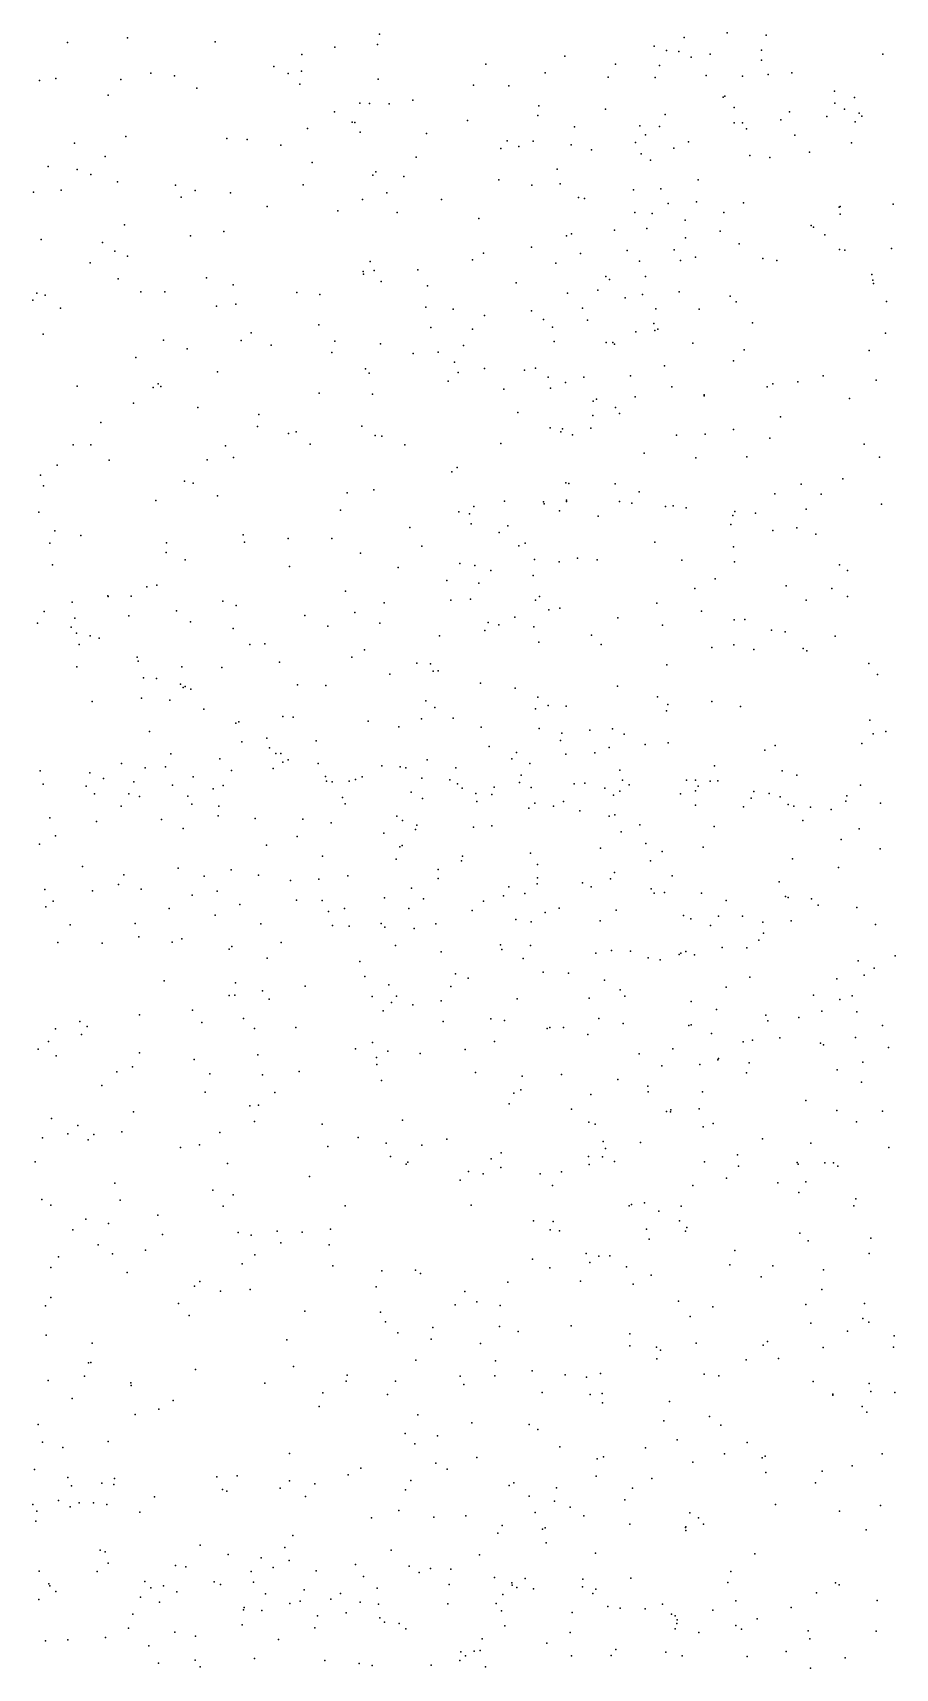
# Model space of a CAD drawing. Header units: metres. Extents: x -25 to 25, y -27.7 to 27.8.
# Drawn here: x -0.5 to 0.207, y -1.329 to 0.011 of the extents above; entities that cross this region are included whole.
import ezdxf

# ---------------------------------------------------------------- set-up
doc = ezdxf.new("R2010")
doc.units = ezdxf.units.M

msp = doc.modelspace()

# ---------------------------------------------------------------- linework, layer by layer
for p in [(-0.4712, 0.0032, -23.6541), (-0.422, 0.0071, -23.375), (-0.3502, 0.0038, 27.7336), (-0.2172, 0.0017, -9.3139), (-0.2156, 0.01, 21.3424), (0.0093, 0.0004, 12.5553), (0.0339, 0.0073, -9.3787), (0.0692, 0.0113, 12.4102), (0.1012, 0.0092, 11.9688), (-0.2794, -0.0065, -27.8624), (-0.2523, -0.0005, 9.01), (-0.0637, -0.0078, 0.3766), (0.0194, -0.0032, 24.0512), (0.0296, -0.0042, 27.2833), (0.0397, -0.0088, 1.391), (0.0553, -0.0063, 19.6921), (0.0975, -0.0031, 22.5396), (0.0975, -0.0112, 12.0723), (0.1969, -0.0062, -10.015), (-0.4809, -0.0263, 23.4632), (-0.4029, -0.0218, -7.0339), (-0.3836, -0.0241, -12.1453), (-0.3022, -0.0164, 9.7425), (-0.2906, -0.0222, 23.644), (-0.2795, -0.0202, 27.6404), (-0.2166, -0.0268, -12.1429), (-0.1284, -0.0144, 2.2527), (-0.0799, -0.0216, 23.9058), (-0.0282, -0.0251, -12.2151), (-0.0223, -0.0145, -10.026), (0.0102, -0.0255, -12.3258), (0.0138, -0.0155, -28.0641), (0.052, -0.0237, -10.0266), (0.0817, -0.0244, 27.2157), (0.1029, -0.0229, 11.669), (0.1221, -0.0215, -7.103), (-0.4943, -0.0279, -12.1526), (-0.438, -0.0398, -9.3011), (-0.4277, -0.0271, 27.7923), (-0.3652, -0.0341, -9.3088), (-0.2809, -0.0308, -7.037), (-0.1387, -0.0316, 8.8381), (-0.1096, -0.0322, 27.4204), (0.1571, -0.0367, 24.4127), (-0.2526, -0.0535, -25.3685), (-0.2318, -0.0463, 12.8415), (-0.2237, -0.0468, -24.1178), (-0.2077, -0.0469, 23.7468), (-0.1884, -0.0439, 9.7922), (-0.085, -0.0486, -15.3781), (-0.0304, -0.0514, -7.0589), (0.066, -0.0415, 20.5841), (0.0674, -0.0408, -12.6656), (0.075, -0.0501, -25.4343), (0.1202, -0.0535, 9.8923), (0.1574, -0.0465, 11.4582), (0.1655, -0.0514, -24.678), (0.1735, -0.0417, -12.9487), (-0.2379, -0.062, 21.6457), (-0.2359, -0.0622, -9.9911), (-0.1435, -0.0607, -12.1566), (-0.086, -0.0564, 19.6426), (-0.0558, -0.0659, 0.0371), (-0.0022, -0.065, 0.951), (0.0138, -0.0655, -9.3796), (0.0183, -0.0557, 27.1481), (0.075, -0.0626, 12.1965), (0.0817, -0.0624, -12.7618), (0.1131, -0.0601, -10.0057), (0.151, -0.0573, 27.1223), (0.1741, -0.0618, -21.3914), (0.1774, -0.0547, 22.7401), (0.1797, -0.0571, 24.493), (-0.4655, -0.0792, -7.001), (-0.4236, -0.0738, -9.9734), (-0.3408, -0.0753, 12.912), (-0.324, -0.0761, -12.1353), (-0.2747, -0.0673, 2.3556), (-0.2315, -0.0701, -22.9832), (-0.177, -0.0712, 21.9645), (-0.111, -0.0774, -7.0367), (-0.0898, -0.0775, -21.3429), (-0.006, -0.0787, 12.4807), (0.0023, -0.0725, 9.8536), (0.0375, -0.0782, -12.5755), (0.0851, -0.0674, -9.3886), (0.1246, -0.0727, -12.8994), (0.1712, -0.079, -7.0973), (-0.4405, -0.09, 19.4906), (-0.2965, -0.0809, 19.5623), (-0.1855, -0.0906, -7.0197), (-0.1162, -0.0836, 21.078), (-0.1015, -0.082, 27.2541), (-0.0586, -0.0805, -9.9836), (-0.0418, -0.0846, 0.67), (-0.0011, -0.0879, -12.3663), (0.0064, -0.0931, -0.2339), (0.0256, -0.0834, 27.0635), (0.0879, -0.0892, 24.2262), (0.1042, -0.091, 11.5586), (0.1366, -0.0867, 27.0376), (-0.487, -0.0983, -23.039), (-0.4633, -0.1008, 23.5073), (-0.4522, -0.1048, 9.5773), (-0.2709, -0.0951, 27.5508), (-0.2212, -0.1055, -12.1321), (-0.2187, -0.1028, 27.4401), (-0.1956, -0.1066, -9.3212), (-0.07, -0.1004, 23.9497), (-0.4992, -0.1194, 27.9095), (-0.4765, -0.1177, -12.1436), (-0.4304, -0.1108, 27.7557), (-0.3828, -0.1137, -9.2966), (-0.3666, -0.1179, -21.2604), (-0.3376, -0.1199, 27.6123), (-0.2782, -0.1133, 23.6919), (-0.2095, -0.1198, 21.8207), (-0.1179, -0.1092, 12.6621), (-0.0907, -0.1135, 27.0909), (-0.0675, -0.1124, -12.2136), (-0.0076, -0.1175, 26.9902), (0.0149, -0.1165, -12.5144), (0.0455, -0.1091, -7.0565), (-0.3781, -0.1235, -9.9333), (-0.3076, -0.1312, -25.176), (-0.2295, -0.1254, -9.9389), (-0.1648, -0.1253, 27.1964), (-0.0525, -0.1238, -7.0237), (-0.0477, -0.1246, 22.3187), (0.0208, -0.1286, -12.6375), (0.0442, -0.1273, -9.9663), (0.0826, -0.128, 26.9023), (0.161, -0.1316, 9.8846), (0.1619, -0.1311, 11.4822), (0.2053, -0.1293, -13.091), (-0.4247, -0.1462, -15.0354), (-0.2499, -0.1345, 12.7906), (-0.2011, -0.1361, 27.2757), (-0.1342, -0.1409, 23.8716), (-0.0065, -0.1359, -12.4221), (0.0079, -0.1369, 24.0799), (0.0348, -0.1424, 12.1637), (0.0664, -0.1359, 1.1823), (0.138, -0.1466, 1.4612), (0.1618, -0.1373, -0.453), (-0.493, -0.1582, 2.5909), (-0.4425, -0.1606, 12.9622), (-0.3706, -0.1552, -6.971), (-0.3432, -0.1516, 9.651), (-0.0625, -0.1552, 12.5026), (-0.0584, -0.1535, -9.9415), (-0.0232, -0.1506, 12.4083), (0.0035, -0.149, 12.3117), (0.0351, -0.1567, 11.7927), (0.0634, -0.1513, 8.5681), (0.1399, -0.1481, -25.2286), (0.1494, -0.1543, -9.4007), (-0.4326, -0.1676, 14.8149), (-0.4221, -0.1717, 9.0194), (-0.1304, -0.1693, -12.188), (-0.091, -0.1643, 9.7864), (-0.051, -0.1696, -9.3687), (-0.0126, -0.167, 26.8518), (0.0258, -0.1665, 12.078), (0.0433, -0.1727, -12.8028), (0.0792, -0.1617, 11.642), (0.0984, -0.1736, 24.2961), (0.1612, -0.1664, -28.1476), (0.1656, -0.1669, 24.4892), (0.204, -0.1656, -24.9878), (-0.4526, -0.1772, -6.9547), (-0.2289, -0.1842, 23.7736), (-0.2288, -0.1866, 2.26), (-0.2234, -0.1761, -9.3079), (-0.2199, -0.1836, -12.1354), (-0.1841, -0.1831, 9.7374), (-0.1395, -0.1749, -9.3373), (-0.0711, -0.1774, 0.1959), (-0.0026, -0.176, -12.5478), (0.031, -0.1752, 24.1585), (0.1099, -0.1754, 11.5491), (0.1879, -0.1867, 14.8678), (-0.4298, -0.1903, -9.8574), (-0.4111, -0.201, 27.6966), (-0.3575, -0.1896, 27.5696), (-0.3355, -0.1953, 8.8582), (-0.2142, -0.1924, 12.6995), (-0.1763, -0.1962, 14.8479), (-0.1036, -0.1936, 19.5165), (-0.0368, -0.1996, -12.3315), (-0.0301, -0.1883, 20.8032), (-0.0271, -0.191, 2.1244), (0.0024, -0.1883, -9.9338), (0.1885, -0.1913, 26.6605), (0.1891, -0.1941, 8.3634), (-0.4998, -0.2078, 19.3566), (-0.4964, -0.2022, 27.8888), (-0.4895, -0.2036, 23.5297), (-0.477, -0.2143, -9.2683), (-0.3914, -0.2011, 12.9054), (-0.3492, -0.2128, -24.5536), (-0.3333, -0.2111, -9.8453), (-0.2835, -0.2015, -6.9618), (-0.2646, -0.2032, 27.3076), (-0.1777, -0.2136, 21.477), (-0.0617, -0.202, -12.2413), (-0.0143, -0.206, -12.4828), (-0.0001, -0.2033, -12.6308), (0.0298, -0.2011, 22.5586), (0.0717, -0.2045, -12.9063), (0.0767, -0.2092, -15.6261), (0.1999, -0.209, -9.3963), (-0.1552, -0.2153, -9.8793), (-0.1295, -0.2204, 12.5529), (-0.0911, -0.2165, 8.6458), (-0.0812, -0.2236, 12.4543), (-0.0494, -0.2145, 12.3566), (-0.0452, -0.2242, -9.8958), (0.0091, -0.227, -12.7135), (0.0109, -0.215, 9.8194), (0.0462, -0.2153, 20.6378), (0.0899, -0.2263, 24.3653), (-0.4912, -0.2357, -6.9199), (-0.3925, -0.2407, -9.8053), (-0.3291, -0.2409, -22.6664), (-0.3207, -0.2345, -12.1277), (-0.2654, -0.2279, 19.425), (-0.1735, -0.2302, -24.7776), (-0.1393, -0.2317, 21.9373), (-0.0738, -0.2299, 24.0065), (-0.0055, -0.2337, 11.7873), (0.0101, -0.2326, -7.0004), (0.0123, -0.2315, -9.3726), (0.1989, -0.2348, 9.8846), (-0.3732, -0.2478, 23.6505), (-0.3043, -0.2448, 27.4084), (-0.2546, -0.2508, 27.2343), (-0.2522, -0.2414, -9.274), (-0.2147, -0.2435, 27.0974), (-0.1881, -0.2515, 12.6103), (-0.1676, -0.2505, -12.166), (-0.1467, -0.2449, 26.9786), (-0.0726, -0.2417, 22.1773), (-0.0299, -0.2424, -12.4162), (-0.0244, -0.2424, 12.1237), (-0.023, -0.2438, 24.1085), (0.0412, -0.243, -9.9118), (0.0831, -0.2486, -7.0182), (0.1857, -0.249, 24.5875), (-0.4153, -0.2548, 9.5562), (-0.3485, -0.2665, 12.8188), (-0.2272, -0.2642, -9.8073), (-0.2241, -0.2676, 23.8207), (-0.1541, -0.2585, -6.9609), (-0.1513, -0.2671, -9.3155), (-0.1297, -0.2639, 9.7376), (-0.0968, -0.2651, -9.8507), (-0.0879, -0.2634, 21.135), (0.0179, -0.2617, 11.693), (0.0743, -0.2574, 11.5716), (-0.4634, -0.2783, -9.756), (-0.4011, -0.2795, 27.613), (-0.397, -0.2764, -6.9199), (-0.3949, -0.2786, -9.2434), (-0.1593, -0.2742, 23.9241), (-0.1137, -0.2807, 21.2894), (-0.0774, -0.2709, -12.2776), (-0.0754, -0.28, 0.3615), (-0.0633, -0.2752, 26.8779), (-0.0483, -0.2708, 0.6437), (-0.0099, -0.2697, 26.8132), (0.0238, -0.2789, -12.8192), (0.102, -0.2789, -21.5743), (0.1066, -0.2764, -9.9094), (0.1272, -0.2747, 22.7506), (0.1479, -0.2697, 20.4975), (0.1914, -0.2734, -7.0452), (-0.4171, -0.2921, 2.3504), (-0.2652, -0.2839, 9.6652), (-0.2214, -0.2848, -12.1345), (-0.0406, -0.2905, -0.0115), (-0.0379, -0.2888, 11.985), (-0.0061, -0.2869, 24.2028), (0.0503, -0.2854, -12.9009), (0.0503, -0.2862, -0.2458), (0.1696, -0.2885, -9.3849), (-0.444, -0.3081, -12.1427), (-0.3644, -0.2957, 8.7167), (-0.3146, -0.3016, 23.7388), (-0.1024, -0.2999, 12.3902), (-0.0408, -0.3022, 11.8632), (-0.0222, -0.2958, -12.5747), (-0.0191, -0.3007, 8.4876), (0.1129, -0.3034, 26.6851), (-0.3156, -0.3114, -9.7392), (-0.2903, -0.317, 27.2819), (-0.2838, -0.3157, 12.6831), (-0.2301, -0.311, -15.3283), (-0.2193, -0.3188, -9.7528), (-0.2137, -0.3192, -6.929), (-0.0758, -0.3125, 12.2463), (-0.0671, -0.3158, 19.3572), (-0.0656, -0.3133, -9.3419), (-0.0576, -0.3181, 12.0721), (-0.0424, -0.3126, 14.9178), (0.0276, -0.3183, 9.8002), (0.0513, -0.3176, 24.4032), (0.0743, -0.3137, -9.3687), (0.1042, -0.3208, 19.353), (-0.4666, -0.3264, -22.3728), (-0.4521, -0.3263, -9.7027), (-0.3418, -0.3271, 12.7603), (-0.2724, -0.3259, -9.2434), (-0.195, -0.3264, 12.5272), (-0.1163, -0.3253, -6.944), (0.0012, -0.3332, -9.822), (0.1815, -0.3259, 26.5706), (-0.4798, -0.343, 23.6081), (-0.4371, -0.339, 27.7097), (-0.3568, -0.3385, -9.2273), (-0.3354, -0.3367, 27.4078), (-0.1519, -0.3449, 26.9667), (0.0435, -0.3369, 0.913), (0.0853, -0.3361, -9.8644), (0.194, -0.3364, -9.8944), (-0.4933, -0.3513, 27.8274), (-0.491, -0.3599, -6.8523), (-0.3754, -0.3561, 23.7004), (-0.3684, -0.3577, -12.1353), (-0.1563, -0.3485, -9.2852), (-0.0629, -0.3574, 11.9253), (-0.0605, -0.358, 11.7747), (-0.0226, -0.3583, -12.6788), (0.1298, -0.3586, 1.8981), (0.1641, -0.3543, -13.1063), (-0.3988, -0.3719, 12.8113), (-0.3485, -0.3681, -9.6752), (-0.2422, -0.3658, 27.1136), (-0.2204, -0.3633, 2.0692), (-0.1131, -0.3724, 24.0719), (-0.0812, -0.3731, 12.0062), (-0.0808, -0.3748, -12.4104), (-0.0625, -0.3716, 1.9679), (-0.0625, -0.3728, 0.1176), (-0.0189, -0.3729, -9.3466), (-0.009, -0.3741, 0.7671), (-0.0029, -0.3649, -12.7742), (0.1084, -0.3664, -13.0251), (0.1462, -0.3667, 11.5312), (0.1957, -0.3749, 24.69), (-0.4947, -0.3816, -9.6468), (-0.2475, -0.3798, 23.8603), (-0.1507, -0.3812, 9.7098), (-0.1418, -0.3828, -22.417), (-0.1383, -0.3769, 12.3383), (-0.0681, -0.3804, -6.9291), (-0.0366, -0.3848, 9.762), (0.0187, -0.377, 8.3421), (0.025, -0.3763, -12.8898), (0.0356, -0.378, 20.726), (0.0739, -0.3843, 26.6782), (0.0756, -0.381, 24.5243), (0.0924, -0.3823, -9.3604), (0.134, -0.3791, -0.3579), (-0.4816, -0.3969, -9.2056), (-0.4603, -0.4005, 9.4974), (-0.3273, -0.4, -6.8686), (-0.1909, -0.3942, 23.9729), (-0.1404, -0.391, -21.6142), (-0.1175, -0.3981, -9.7182), (-0.1105, -0.3926, -12.2945), (0.0723, -0.3917, 19.1625), (0.1066, -0.3964, 8.1222), (0.1262, -0.3944, 24.6065), (0.142, -0.3995, -6.98), (-0.4857, -0.4069, -6.7674), (-0.3904, -0.4145, 19.1094), (-0.3902, -0.4067, -15.1663), (-0.3263, -0.406, 27.3588), (-0.2905, -0.403, 12.6331), (-0.2548, -0.403, -9.6647), (-0.2311, -0.4151, -6.8759), (-0.1809, -0.4094, -9.6861), (-0.1014, -0.409, -9.2974), (-0.0964, -0.4068, 24.1629), (0.01, -0.406, 22.5327), (0.0744, -0.41, -6.9523), (-0.4835, -0.4246, 12.8803), (-0.3748, -0.4205, -9.2063), (-0.2894, -0.4259, 14.9403), (-0.2003, -0.4269, 27.0522), (-0.1498, -0.4237, -12.213), (-0.1374, -0.4253, -27.9957), (-0.0886, -0.4202, 21.7573), (-0.0683, -0.4222, 21.1319), (-0.0533, -0.4192, -12.5444), (-0.0372, -0.4205, -9.7343), (0.032, -0.4209, -9.7691), (0.0753, -0.4223, -28.0974), (0.1614, -0.4247, -9.8308), (-0.3981, -0.4413, 2.0238), (-0.1606, -0.4375, -9.2587), (-0.1342, -0.4397, 6.8747), (-0.1244, -0.4292, 26.9577), (-0.0898, -0.4334, 11.8063), (0.0593, -0.436, -12.9445), (0.1177, -0.4419, 7.6904), (0.1679, -0.4292, 9.8567), (-0.4676, -0.4552, -6.6891), (-0.4383, -0.4501, 27.6994), (-0.438, -0.4507, -9.594), (-0.4192, -0.4502, -22.1318), (-0.4062, -0.4428, 27.5988), (-0.3441, -0.4545, 23.8157), (-0.2436, -0.4463, -9.215), (-0.1572, -0.4537, -6.8571), (-0.1412, -0.4527, 12.1354), (-0.0879, -0.4536, -6.8773), (-0.0846, -0.4507, 24.2751), (0.0428, -0.444, 19.0205), (0.1339, -0.4536, 22.7639), (0.1551, -0.4441, 26.591), (0.1678, -0.4506, -9.3583), (-0.4903, -0.463, -6.3195), (-0.4652, -0.4684, -6.2072), (-0.4211, -0.4665, 23.7504), (-0.3821, -0.4624, 12.7246), (-0.3332, -0.4579, 27.4413), (-0.2768, -0.4662, 1.9041), (-0.2358, -0.4636, 27.1779), (-0.2119, -0.4559, -12.1543), (-0.1047, -0.4676, -12.3535), (-0.0768, -0.4615, 0.4852), (-0.0678, -0.4601, 9.7413), (-0.0203, -0.468, 22.3563), (0.0117, -0.4562, 24.5116), (0.0482, -0.4625, -6.9117), (-0.4958, -0.4725, -5.9028), (-0.4684, -0.4758, -6.6104), (-0.4638, -0.4807, -12.1534), (-0.3704, -0.4714, -12.1394), (-0.3356, -0.4768, -9.5885), (-0.258, -0.475, 12.4553), (-0.2154, -0.4725, 8.4519), (-0.1293, -0.4784, -12.2576), (-0.1266, -0.4719, -9.6656), (-0.1179, -0.4739, 18.9868), (-0.0893, -0.4754, -12.4218), (-0.0419, -0.4824, -12.6154), (0.0162, -0.474, 1.8253), (0.0749, -0.4698, 7.0625), (0.0836, -0.4695, 26.7079), (0.1057, -0.4781, 7.9075), (0.1168, -0.4796, 24.6763), (-0.4616, -0.49, -6.4412), (-0.4527, -0.4827, -17.3694), (-0.4453, -0.4848, -6.018), (-0.322, -0.4899, 9.6013), (-0.3097, -0.4893, 23.9219), (-0.2278, -0.4944, 12.3296), (-0.1665, -0.4828, 24.1623), (-0.0852, -0.4881, 6.7139), (-0.0339, -0.4899, 26.874), (0.0568, -0.4923, 11.5835), (0.0748, -0.4903, 9.8138), (0.0911, -0.4941, -12.9951), (0.1315, -0.4933, -9.7663), (0.1345, -0.495, -6.9206), (0.1576, -0.4832, 18.4354), (-0.4637, -0.5081, 12.8183), (-0.4141, -0.5004, -6.2518), (-0.4134, -0.5035, -6.0898), (-0.3775, -0.5081, -6.6308), (-0.3447, -0.5087, 12.6404), (-0.2976, -0.5045, 12.5235), (-0.2383, -0.5002, 24.051), (-0.1851, -0.5053, 12.1937), (-0.1738, -0.5057, 9.6868), (0.0199, -0.5066, -12.8841), (0.1854, -0.5054, 1.1869), (-0.4089, -0.5173, 27.6434), (-0.3985, -0.5179, -6.3865), (-0.3787, -0.5223, -6.4902), (-0.2073, -0.5141, -6.737), (-0.1718, -0.5117, 27.0925), (-0.1677, -0.5116, 12.0786), (-0.1328, -0.5216, 11.8429), (0.1925, -0.5145, 9.8659), (-0.4106, -0.5339, -5.8703), (-0.3874, -0.5356, -5.9502), (-0.3766, -0.5251, -6.1914), (-0.375, -0.5243, 18.9322), (-0.3703, -0.5265, 23.876), (-0.2827, -0.523, -9.5593), (-0.2595, -0.5236, 27.3218), (-0.1046, -0.5256, 18.7965), (-0.0859, -0.5332, -6.7591), (-0.0205, -0.5242, -9.6727), (0.0122, -0.5328, -9.3131), (-0.4512, -0.5366, 14.9927), (-0.3595, -0.543, -6.0267), (-0.2948, -0.5489, -6.5667), (-0.2865, -0.5494, -9.1869), (-0.1777, -0.5361, 24.2448), (-0.1704, -0.5416, -9.5819), (-0.0879, -0.5425, -12.458), (-0.0773, -0.5399, -9.6243), (-0.0628, -0.5405, -9.2847), (0.0194, -0.5444, 0.9207), (0.0205, -0.5392, -0.225), (0.0567, -0.5367, -6.859), (0.0801, -0.5407, -9.7103), (-0.4041, -0.5613, -12.149), (-0.3333, -0.5545, -6.1421), (-0.3308, -0.5532, -6.2875), (-0.2249, -0.5528, -6.6663), (-0.1998, -0.5575, -12.1742), (-0.1812, -0.5508, 12.0012), (-0.1552, -0.5504, 15.0595), (-0.1324, -0.5576, 24.3824), (-0.0847, -0.5587, 8.2658), (-0.0661, -0.5626, 21.2203), (-0.0432, -0.5602, -0.0586), (-0.0248, -0.5591, -21.7189), (0.1861, -0.5519, -9.7408), (0.1992, -0.5612, -13.1485), (-0.3285, -0.5696, -9.5164), (-0.3079, -0.5667, -6.3961), (-0.3058, -0.5747, 5.9626), (-0.2674, -0.5688, 24.1326), (-0.1259, -0.5735, -12.3169), (-0.0673, -0.5686, 24.5214), (-0.0274, -0.5742, 9.7612), (-0.0152, -0.5634, 22.2021), (0.0021, -0.5718, -12.8148), (0.021, -0.5706, 26.8353), (0.1086, -0.5728, -9.323), (0.1796, -0.5711, 26.619), (0.189, -0.563, 24.7974), (-0.4271, -0.5873, -5.6562), (-0.3865, -0.5794, 6.0281), (-0.3466, -0.5836, 9.5861), (-0.3007, -0.5791, -12.1353), (-0.2966, -0.5792, 5.8448), (-0.2949, -0.5864, -6.0122), (-0.2904, -0.5843, 6.0401), (-0.266, -0.5873, 5.7797), (-0.2138, -0.5892, 5.8631), (-0.1765, -0.5843, -6.5977), (-0.1072, -0.5835, -9.236), (-0.1035, -0.5783, 11.7473), (-0.0925, -0.5874, -6.6551), (-0.063, -0.5798, 21.6124), (-0.0391, -0.5786, -12.6577), (0.0589, -0.5894, -6.7581), (0.1002, -0.5765, 11.5627), (-0.4938, -0.5933, 9.4881), (-0.4529, -0.5952, 5.7073), (-0.4417, -0.5998, -5.5786), (-0.4169, -0.6025, -9.1454), (-0.4076, -0.591, -9.4955), (-0.3911, -0.5901, 5.7435), (-0.3683, -0.5984, -5.7173), (-0.337, -0.5931, -5.7947), (-0.3029, -0.5914, -5.9379), (-0.2598, -0.598, 9.6473), (-0.2592, -0.6019, 27.3862), (-0.2544, -0.6025, -6.0709), (-0.2404, -0.6019, 6.1247), (-0.2352, -0.6004, -6.2182), (-0.2299, -0.5983, -6.295), (-0.1987, -0.5901, 5.9753), (-0.194, -0.591, -6.5172), (-0.1809, -0.5994, 6.785), (-0.1581, -0.6009, -6.3605), (-0.153, -0.5911, 6.9372), (-0.1009, -0.6029, -6.422), (-0.0995, -0.597, -6.536), (-0.0188, -0.5928, 24.6064), (-0.0165, -0.6011, -6.5527), (0.0359, -0.6012, 22.4364), (0.0433, -0.6012, 15.1314), (0.0553, -0.6018, -9.6505), (0.0617, -0.6015, 18.1907), (0.1142, -0.5935, 26.7196), (0.1263, -0.5969, -13.0486), (-0.4912, -0.6043, -17.0704), (-0.4561, -0.6061, 12.7348), (-0.4493, -0.6122, 8.4991), (-0.4211, -0.6123, 5.6287), (-0.4122, -0.6145, 1.7989), (-0.3853, -0.6051, 12.6224), (-0.3727, -0.6143, 27.5926), (-0.3518, -0.6082, 6.1516), (-0.3438, -0.6054, 5.6803), (-0.246, -0.6154, 12.0886), (-0.1897, -0.6108, -6.1068), (-0.1804, -0.6161, -6.0149), (-0.1517, -0.6042, 9.7042), (-0.148, -0.6075, 5.8019), (-0.1368, -0.6119, -6.1605), (-0.1235, -0.6128, 1.729), (-0.1218, -0.6068, 5.9665), (-0.0914, -0.607, -6.2761), (-0.0562, -0.604, 18.4895), (-0.0475, -0.6034, -6.481), (-0.0311, -0.6077, -6.402), (-0.0238, -0.6134, -6.2121), (-0.0188, -0.61, -6.3147), (-0.0111, -0.605, 26.9155), (0.031, -0.6122, -12.8964), (0.0432, -0.6097, -6.3754), (0.0455, -0.6059, -6.624), (0.0889, -0.6158, -12.9861), (0.091, -0.6104, -6.5616), (0.1036, -0.612, -6.2922), (0.1128, -0.6147, -6.4562), (0.1673, -0.614, -6.248), (0.1785, -0.6051, -6.7996), (-0.4273, -0.6223, -21.6202), (-0.3693, -0.6207, -5.6199), (-0.3474, -0.6223, 5.6092), (-0.2439, -0.6206, 5.6487), (-0.136, -0.6186, 6.096), (-0.0932, -0.624, -6.05), (-0.0883, -0.6198, 27.0665), (-0.0731, -0.6223, 21.3878), (-0.0648, -0.6186, -9.5755), (-0.0514, -0.6263, 5.9003), (-0.0228, -0.6295, -6.0467), (0.0432, -0.6216, 24.7079), (0.0825, -0.623, -6.1365), (0.1193, -0.621, 24.7746), (0.1238, -0.6223, 20.6564), (0.1375, -0.6233, -6.6501), (0.1544, -0.6252, -6.1241), (0.1664, -0.6182, 9.8635), (0.1949, -0.6198, -6.3609), (-0.4857, -0.6319, 6.227), (-0.4475, -0.6349, 23.9454), (-0.3943, -0.6334, 24.017), (-0.3764, -0.6406, -5.5463), (-0.3478, -0.6302, 15.0902), (-0.3176, -0.6324, -5.6657), (-0.2784, -0.633, 5.5865), (-0.2553, -0.636, 24.2946), (-0.2014, -0.6305, -12.175), (-0.1968, -0.634, -5.8814), (-0.1862, -0.6414, -15.6418), (-0.185, -0.638, -9.2147), (-0.1387, -0.6397, 5.6832), (-0.1237, -0.6384, 24.5165), (-0.0275, -0.6305, 6.0299), (-0.0024, -0.6378, 11.6331), (0.0586, -0.639, -5.9963), (0.1313, -0.6342, -6.0368), (0.1775, -0.641, -13.1032), (-0.4942, -0.6535, 27.7789), (-0.481, -0.6468, -15.1818), (-0.3082, -0.6543, 18.7158), (-0.2832, -0.6473, 6.2672), (-0.2121, -0.6445, 6.2517), (-0.1989, -0.6556, 11.8834), (-0.1972, -0.6547, 5.5874), (-0.0176, -0.6435, 5.8384), (0.0027, -0.6529, 5.9394), (0.0495, -0.6559, -22.2297), (0.1627, -0.6496, 7.6276), (-0.2624, -0.6634, 8.4116), (-0.2021, -0.6658, 24.4331), (-0.1485, -0.6673, -5.747), (-0.1477, -0.6634, -12.2414), (-0.0919, -0.661, -5.8269), (-0.0346, -0.6568, 6.1507), (0.0064, -0.6671, 22.0748), (0.0159, -0.6596, -5.904), (0.1228, -0.6655, 11.5582), (0.1945, -0.6573, 24.8697), (-0.459, -0.6718, -5.3879), (-0.4252, -0.6787, -9.4752), (-0.3806, -0.6732, 24.1111), (-0.3592, -0.6798, -5.4694), (-0.3371, -0.6746, -12.1393), (-0.3148, -0.6789, 12.2259), (-0.2887, -0.6832, -5.5322), (-0.2654, -0.6821, -9.4793), (-0.2417, -0.6795, -5.5935), (-0.1677, -0.6817, -5.6716), (-0.1676, -0.6743, -9.2807), (-0.0863, -0.681, -12.4648), (-0.0861, -0.6701, 6.2415), (-0.0263, -0.6818, 6.7239), (-0.023, -0.6766, -5.8004), (0.0243, -0.6794, 1.6626), (0.1606, -0.6725, -5.8892), (-0.4899, -0.6907, 6.308), (-0.4508, -0.6917, 5.48), (-0.4295, -0.6865, 12.6293), (-0.4108, -0.6905, 27.7016), (-0.3692, -0.6953, 5.4837), (-0.3486, -0.6921, 12.3516), (-0.1893, -0.6895, 27.3297), (-0.1139, -0.6958, 5.5788), (-0.1098, -0.6885, -9.513), (-0.0966, -0.6939, 11.7157), (-0.0864, -0.6861, 27.1422), (-0.0492, -0.6851, 18.279), (-0.0421, -0.6884, -12.6109), (0.0071, -0.6901, -12.799), (0.0093, -0.6937, 5.7391), (0.018, -0.6932, -9.5375), (0.0483, -0.6936, 26.886), (0.1119, -0.6845, -5.8335), (0.1169, -0.6964, 9.8516), (-0.4891, -0.7049, -9.1327), (-0.4831, -0.7003, 12.7348), (-0.3879, -0.7061, -15.3658), (-0.3301, -0.7029, 6.3486), (-0.2837, -0.6993, -27.9061), (-0.2627, -0.6997, 24.3765), (-0.2575, -0.7088, 5.4917), (-0.2444, -0.7062, -9.2044), (-0.2115, -0.6974, 9.6756), (-0.1916, -0.7063, -9.4911), (-0.1797, -0.6982, 11.7984), (-0.1396, -0.7079, 0.4085), (-0.1303, -0.7001, 6.3028), (-0.0798, -0.7094, -22.0439), (-0.0684, -0.7059, -12.528), (-0.0218, -0.7077, 27.0222), (0.0683, -0.6998, 6.0294), (0.1192, -0.6971, -13.0116), (0.1383, -0.6982, -9.5669), (0.1438, -0.7035, 7.1022), (0.1756, -0.7053, 26.7101), (-0.469, -0.7197, -5.311), (-0.4159, -0.7184, 12.5394), (-0.3504, -0.7118, -9.4731), (-0.3129, -0.7188, -5.4225), (-0.2541, -0.7202, 11.8928), (-0.2404, -0.7207, 15.2072), (-0.2142, -0.7184, 27.4122), (-0.2112, -0.7214, 6.3655), (-0.1871, -0.7227, -5.5176), (-0.1696, -0.7189, 5.5203), (-0.104, -0.7151, 6.5802), (-0.0915, -0.7172, -5.5995), (-0.0349, -0.7163, 11.6614), (0.0334, -0.7119, -5.7302), (0.0394, -0.7146, -0.2894), (0.0556, -0.7201, 6.1498), (0.062, -0.7124, 22.2793), (0.0819, -0.7126, -12.954), (0.0984, -0.7174, -9.4089), (0.1216, -0.7163, 22.524), (0.1907, -0.7193, 24.9289), (-0.4793, -0.734, 5.421), (-0.4429, -0.7345, 24.1177), (-0.4128, -0.7293, 9.5534), (-0.3856, -0.7339, 12.4246), (-0.3777, -0.7312, -5.342), (-0.2961, -0.734, 18.5821), (-0.2026, -0.7366, -9.2975), (-0.1164, -0.7361, 27.2557), (-0.0919, -0.7364, 0.8586), (0.0953, -0.7322, -5.7001), (0.0989, -0.7263, 5.9031), (-0.3387, -0.7396, 24.3079), (-0.3365, -0.7374, 5.4371), (-0.3078, -0.7469, 6.412), (-0.2318, -0.7496, -5.4253), (-0.165, -0.7417, 6.877), (-0.1154, -0.7399, -15.845), (-0.0979, -0.7471, 6.3557), (-0.0384, -0.7429, -9.4254), (-0.0255, -0.7406, -5.5749), (-0.01, -0.7411, 20.9489), (0.0044, -0.7466, 6.2911), (0.0143, -0.7483, 5.6171), (0.03, -0.7438, 9.8137), (0.0314, -0.7427, -9.4313), (0.0353, -0.7415, 24.7941), (0.0426, -0.7441, 1.148), (0.0652, -0.7382, 5.7381), (0.0853, -0.7385, -9.4877), (0.1766, -0.7492, -9.4675), (0.207, -0.7449, 11.5241), (-0.2277, -0.7618, 5.4355), (-0.1534, -0.7597, -5.4489), (-0.1429, -0.7632, -9.445), (-0.0814, -0.7584, -12.4702), (-0.0607, -0.7592, 21.1331), (0.0878, -0.7624, -5.6019), (0.159, -0.7638, 5.9872), (0.1815, -0.7608, -13.0761), (0.1897, -0.7551, 1.4151), (-0.3921, -0.7656, 5.3877), (-0.3335, -0.7672, 12.0821), (-0.3115, -0.7737, 11.982), (-0.2765, -0.7698, 27.556), (-0.208, -0.7687, -12.1682), (-0.1573, -0.7701, 9.7173), (-0.0314, -0.765, -5.5042), (-0.0185, -0.7728, 27.0804), (0.0684, -0.7707, 6.259), (0.1399, -0.7771, 7.9967), (-0.3689, -0.7895, -5.2742), (-0.3388, -0.7776, 1.6327), (-0.3343, -0.7773, -9.1772), (-0.306, -0.7804, -5.3148), (-0.2216, -0.7783, 6.4484), (-0.2126, -0.79, 27.4842), (-0.2059, -0.7831, -5.3604), (-0.2018, -0.7781, 18.3741), (-0.1883, -0.7851, -9.3812), (-0.1652, -0.782, 27.3835), (-0.1029, -0.7802, 24.6496), (-0.0439, -0.7797, 9.7804), (-0.0146, -0.778, -12.6887), (0.0398, -0.7825, -12.8629), (0.0604, -0.789, 20.7994), (0.1467, -0.7902, 6.1532), (0.1615, -0.7808, 5.8602), (0.1716, -0.7777, 26.7631), (-0.4612, -0.7988, 18.6356), (-0.4551, -0.803, 27.7846), (-0.4123, -0.7932, -9.4447), (-0.3611, -0.7996, 9.608), (-0.327, -0.7963, -9.3927), (-0.2841, -0.8038, -12.1287), (-0.1635, -0.7989, -12.2248), (-0.1244, -0.7966, 6.43), (-0.1131, -0.7981, -12.3627), (-0.076, -0.8037, -5.3641), (-0.0649, -0.8038, 27.2342), (-0.036, -0.7963, 24.7455), (-0.0159, -0.8003, 5.5095), (0.0379, -0.8022, 11.6181), (0.0398, -0.8014, 8.1815), (0.1009, -0.7935, -5.5222), (0.1026, -0.7982, 9.8624), (0.1279, -0.7954, -12.9924), (0.1755, -0.7908, -5.5835), (0.1964, -0.8022, -0.4946), (-0.4869, -0.8153, -9.1218), (-0.4811, -0.8047, 5.336), (-0.4597, -0.8094, 12.5478), (-0.3182, -0.8044, 5.3596), (-0.2214, -0.8159, 11.8144), (-0.1213, -0.8153, 11.7289), (-0.0782, -0.8045, 21.2869), (-0.0449, -0.8094, -0.1743), (0.0564, -0.8087, 5.5739), (0.0823, -0.8154, -5.4138), (0.0899, -0.8141, 26.9225), (0.1125, -0.8122, 5.6613), (0.1456, -0.8166, 26.8395), (0.1745, -0.812, -5.4985), (-0.4953, -0.8216, -12.1526), (-0.4806, -0.8268, -5.1757), (-0.4124, -0.8246, -5.2126), (-0.3674, -0.83, 24.3452), (-0.3153, -0.8261, -5.2478), (-0.2353, -0.8212, 9.6785), (-0.2182, -0.8284, 24.5357), (-0.2088, -0.823, -5.2796), (-0.1823, -0.8251, 1.5881), (-0.1454, -0.8218, 5.4142), (-0.003, -0.8253, 21.8325), (0.0247, -0.8211, 6.3669), (0.0616, -0.8301, -5.3472), (0.0621, -0.8291, -21.8128), (0.1483, -0.8178, 24.9945), (0.2014, -0.8202, 6.0883), (-0.4309, -0.84, 12.3651), (-0.418, -0.8359, -9.155), (-0.3546, -0.8417, 12.0224), (-0.3115, -0.8425, 15.319), (-0.2815, -0.8397, 11.9197), (-0.2178, -0.8341, 5.3639), (-0.1371, -0.8405, -12.293), (-0.0987, -0.8436, -5.2544), (-0.0664, -0.8422, 6.4571), (0.0158, -0.835, -12.7465), (0.0468, -0.8341, 26.995), (0.0851, -0.8409, -12.9161), (0.0872, -0.8326, 24.9307), (0.1594, -0.8383, 22.3921), (0.1803, -0.832, 5.7545), (-0.4431, -0.8512, 6.5042), (-0.3585, -0.8567, 5.3109), (-0.3013, -0.857, 27.637), (-0.214, -0.847, -12.1602), (-0.1056, -0.8575, 24.6959), (-0.0999, -0.8547, -12.4105), (-0.0204, -0.8463, 27.1557), (0.0042, -0.8518, 1.5555), (0.0046, -0.8565, 17.9499), (0.049, -0.8565, -5.2763), (0.1794, -0.8485, -22.2424), (-0.3219, -0.8678, -5.1543), (-0.3148, -0.8673, 24.4204), (-0.1094, -0.8663, 0.0276), (-0.0582, -0.8706, 21.5677), (-0.0426, -0.8587, -5.2127), (0.0463, -0.8704, 5.5098), (0.1336, -0.8636, 5.6164), (-0.4843, -0.8782, 5.2792), (-0.4628, -0.8839, -12.1298), (-0.4173, -0.8729, 12.1625), (-0.3182, -0.8808, 6.4395), (-0.2625, -0.883, -12.1234), (-0.1967, -0.8795, 27.505), (-0.044, -0.8813, -12.5502), (-0.0388, -0.883, 5.4188), (0.0194, -0.8725, 6.4309), (0.0229, -0.8729, 9.8457), (0.0232, -0.8711, 24.8862), (0.0577, -0.8823, -5.2055), (0.1591, -0.8718, 15.4014), (0.1752, -0.8809, -5.2688), (0.1964, -0.8723, -13.058), (-0.4919, -0.8942, 9.5535), (-0.4709, -0.8909, 4.4659), (-0.4544, -0.8958, 15.2968), (-0.4498, -0.8914, 12.2558), (-0.4267, -0.8892, -9.3474), (-0.3466, -0.8897, -9.3087), (-0.233, -0.8938, -5.1293), (-0.1606, -0.8951, 0.1792), (-0.0324, -0.8972, 6.4937), (0.0496, -0.885, 1.3609), (0.0982, -0.895, 11.5686), (-0.3786, -0.902, -5.1088), (-0.3631, -0.8998, -12.1334), (-0.2579, -0.9012, 6.5536), (-0.2102, -0.8985, 0.4297), (-0.2065, -0.9094, 0.7161), (-0.181, -0.9001, 5.3305), (-0.116, -0.9063, 11.726), (-0.0443, -0.9093, 6.8826), (-0.033, -0.9097, -5.113), (-0.0304, -0.9029, 24.8279), (-0.0017, -0.8979, 8.2947), (0.0777, -0.9081, 21.999), (0.1379, -0.8984, 6.3377), (0.2018, -0.9021, 25.2647), (-0.4978, -0.9139, 27.8606), (-0.3403, -0.9152, 8.5346), (-0.1939, -0.9158, 11.7846), (-0.1924, -0.9141, 15.4167), (-0.1427, -0.9218, 9.7561), (-0.1308, -0.9235, 27.4177), (-0.1242, -0.9114, 18.1237), (-0.1161, -0.9185, 6.5366), (-0.0839, -0.9236, 24.7634), (-0.0666, -0.922, -12.4951), (-0.0439, -0.9159, 27.256), (-0.0232, -0.9134, -12.62), (0.0506, -0.9138, -12.7921), (0.0786, -0.9173, 6.4193), (0.1265, -0.9143, 5.551), (0.1273, -0.9157, -12.9441), (0.1493, -0.9147, -27.8871), (0.1565, -0.9147, 22.2261), (0.1599, -0.9172, -5.1743), (-0.4326, -0.9313, -15.7791), (-0.3522, -0.9369, 9.6414), (-0.2731, -0.9258, 9.6735), (-0.1495, -0.9288, -5.0859), (-0.0739, -0.9331, 5.3575), (0.0411, -0.9332, 5.45), (0.0686, -0.9271, 25.0518), (0.1108, -0.931, 17.7019), (0.1336, -0.9302, 9.9094), (-0.4924, -0.9446, 5.2306), (-0.4849, -0.9492, -9.3411), (-0.4281, -0.9451, 9.6022), (-0.3438, -0.95, 24.4103), (-0.3355, -0.9409, 6.5784), (-0.2439, -0.9499, -5.0658), (-0.1405, -0.9492, 24.7057), (-0.0111, -0.9499, 11.6483), (-0.0091, -0.9487, 5.3866), (0.0015, -0.9473, -22.0512), (0.0316, -0.95, -5.0801), (0.1279, -0.9388, 26.908), (0.173, -0.9498, 25.3348), (0.1748, -0.9442, 26.8319), (-0.4562, -0.9607, 12.132), (-0.4377, -0.9642, -5.0549), (-0.3973, -0.9574, 5.2288), (-0.0895, -0.962, 6.4639), (-0.0733, -0.9626, 1.1407), (0.0132, -0.9543, -12.7061), (0.0303, -0.9622, -0.375), (-0.467, -0.9694, 6.5957), (-0.3934, -0.9733, 27.784), (-0.3315, -0.9716, -5.0387), (-0.3207, -0.9738, -21.7343), (-0.2995, -0.9706, -27.7634), (-0.2789, -0.9713, 5.237), (-0.2559, -0.9688, -12.1198), (-0.0757, -0.9695, 21.2949), (-0.0681, -0.9702, 6.5646), (0.0032, -0.9689, 24.9989), (0.0053, -0.9771, 9.864), (0.035, -0.9705, 20.898), (0.0361, -0.9677, 15.5061), (0.1288, -0.9721, 5.502), (0.1869, -0.9764, 6.3733), (-0.4788, -0.9916, 12.2285), (-0.4461, -0.9818, -9.2696), (-0.4343, -0.9891, -12.106), (-0.4075, -0.9861, 24.3517), (-0.3179, -0.99, 6.067), (-0.2964, -0.98, 27.6851), (-0.2569, -0.9818, 6.614), (-0.0464, -0.989, 21.0672), (-0.0358, -0.991, 24.9212), (-0.0268, -0.9908, -5.0115), (0.0755, -0.9864, 25.2328), (0.1355, -0.9786, -5.0746), (0.1855, -0.9889, 25.5513), (-0.4849, -1.0004, 12.5531), (-0.4223, -1.0045, 15.4205), (-0.3281, -0.9974, 6.6236), (-0.254, -0.9991, 0.5865), (-0.2138, -1.0031, -5.0034), (-0.1862, -1.0026, -12.217), (-0.0902, -0.9935, -12.4553), (-0.0762, -1.0006, 5.3051), (-0.0434, -0.9962, -12.5443), (-0.0132, -0.9998, 27.2282), (0.0714, -0.9981, 11.5737), (0.1066, -0.9989, 6.4728), (0.1483, -1.0022, 11.5091), (-0.3671, -1.0157, 6.3575), (-0.3628, -1.0117, 11.9469), (-0.2183, -1.0162, 6.234), (-0.182, -1.0053, 1.5332), (-0.1106, -1.0123, 11.7084), (-0.0509, -1.0116, 17.8951), (-0.0078, -1.0139, -27.7614), (0.0071, -1.0066, 25.0844), (0.0971, -1.0081, 25.3591), (0.1467, -1.0183, -12.9335), (-0.4892, -1.0318, 5.1737), (-0.4849, -1.0248, 12.3447), (-0.3804, -1.0299, -4.997), (-0.346, -1.0198, -12.108), (-0.3217, -1.0185, 24.4581), (-0.1537, -1.0308, 9.7763), (-0.1458, -1.0199, -12.3178), (-0.136, -1.0286, 24.7793), (-0.1169, -1.0314, -21.7235), (0.0293, -1.028, -4.985), (0.1336, -1.0306, -0.5397), (0.1817, -1.0298, 26.8496), (-0.3717, -1.0398, 5.1847), (-0.2767, -1.036, 9.7001), (-0.2149, -1.0369, 0.2338), (-0.2107, -1.0448, 27.5845), (0.039, -1.0404, 27.083), (0.0576, -1.0325, 21.8274), (0.1803, -1.0422, 17.5336), (0.1852, -1.0451, 25.65), (-0.4889, -1.0558, -16.2391), (-0.2006, -1.054, 0.9501), (-0.172, -1.0495, 5.2336), (-0.1173, -1.0488, -12.4057), (-0.102, -1.0529, 6.85), (-0.0585, -1.048, 9.8506), (-0.0106, -1.0548, -12.6426), (0.1377, -1.0459, -21.7207), (0.1678, -1.0525, 9.9879), (0.2061, -1.0562, 8.2086), (-0.4512, -1.0623, 27.8421), (-0.2916, -1.0597, 5.1918), (-0.1732, -1.059, 0.047), (-0.1329, -1.0626, 27.475), (-0.0104, -1.0644, 5.3154), (0.0112, -1.0656, 27.1609), (0.0146, -1.0681, 6.5749), (0.0437, -1.0623, 9.9055), (0.0987, -1.0639, 26.9802), (0.1024, -1.0611, 25.5218), (0.1478, -1.0659, -4.9806), (0.2055, -1.0656, 15.6351), (-0.4542, -1.0784, 12.043), (-0.4521, -1.0783, 6.661), (-0.3664, -1.084, 18.3087), (-0.2861, -1.0814, 27.6902), (-0.1858, -1.0762, 24.6974), (-0.1207, -1.0767, 6.6325), (-0.0906, -1.0849, 27.3924), (0.0117, -1.0753, 25.3084), (0.0849, -1.0761, 5.3935), (0.1113, -1.0749, -12.8537), (-0.4871, -1.0928, 12.4242), (-0.4574, -1.0893, 6.1489), (-0.4193, -1.0948, 9.6543), (-0.4192, -1.0971, 6.5002), (-0.3097, -1.0952, 11.881), (-0.2429, -1.0935, 11.815), (-0.2422, -1.0886, -12.1194), (-0.2024, -1.0935, 6.6578), (-0.1495, -1.0893, -4.9224), (-0.1465, -1.0961, 11.728), (-0.1212, -1.0892, -0.1429), (-0.0636, -1.0883, 5.273), (-0.0459, -1.0902, 25.0457), (-0.0345, -1.0873, 15.6373), (0.0505, -1.0877, -4.9317), (0.0623, -1.089, -12.7445), (0.1397, -1.0938, 26.9092), (0.1855, -1.0955, 6.4617), (-0.4674, -1.1076, 5.1412), (-0.3848, -1.1094, -12.0921), (-0.2621, -1.1031, 0.4324), (-0.2091, -1.1045, 8.5696), (-0.0824, -1.1027, -4.9066), (-0.0429, -1.1043, 1.2994), (-0.0331, -1.1036, 25.1826), (-0.0328, -1.1112, 27.2799), (0.022, -1.1101, 25.4109), (0.1557, -1.1041, 11.4631), (0.1557, -1.1048, 20.7813), (0.1869, -1.1018, 5.4836), (0.2067, -1.1027, 25.7309), (-0.4158, -1.1208, -21.6031), (-0.3965, -1.1165, -4.9514), (-0.2652, -1.1141, 0.7261), (-0.1841, -1.1211, 18.0522), (0.0547, -1.1224, 11.5507), (0.1798, -1.1141, -12.934), (0.1838, -1.1189, 26.8324), (-0.4952, -1.1291, 9.6396), (-0.1945, -1.1363, 5.1978), (-0.1681, -1.1383, 6.1421), (-0.14, -1.1275, 9.8178), (-0.093, -1.1291, -12.4844), (-0.0858, -1.1332, 6.2938), (0.0173, -1.126, 8.4439), (0.0641, -1.1294, 9.9543), (-0.4917, -1.1434, 12.5342), (-0.475, -1.1479, -27.6948), (-0.4379, -1.143, 24.3249), (-0.1868, -1.1448, -12.2604), (-0.0679, -1.1473, 25.1051), (0.0023, -1.148, -12.6696), (0.0282, -1.1416, 27.0915), (0.0855, -1.1436, 15.7419), (-0.4983, -1.1657, 12.3538), (-0.2895, -1.1526, 5.1677), (-0.2309, -1.1647, -4.8719), (-0.1695, -1.1607, 1.0906), (-0.1603, -1.1655, -12.3455), (-0.1358, -1.156, 24.8766), (-0.0374, -1.1571, 21.3739), (-0.0321, -1.1554, -12.5912), (0.0411, -1.1599, 6.5893), (0.067, -1.153, -15.8067), (0.098, -1.1564, 26.9664), (0.1005, -1.155, 6.5506), (0.1717, -1.1627, 5.4407), (0.1962, -1.1529, 17.3826), (-0.471, -1.1725, 12.0321), (-0.4431, -1.1769, -21.8206), (-0.4333, -1.1782, 27.8242), (-0.4328, -1.1732, 8.6972), (-0.3489, -1.1719, 27.7516), (-0.3322, -1.171, -4.8917), (-0.2894, -1.1752, 24.5078), (-0.2685, -1.1776, -12.1126), (-0.2414, -1.1701, 5.9707), (-0.1901, -1.1748, 6.7017), (-0.1093, -1.179, 5.2189), (-0.1057, -1.1768, 1.4707), (-0.0382, -1.1713, 5.2537), (0.0074, -1.1731, -4.855), (0.1008, -1.1682, 5.3682), (0.1415, -1.1767, 26.8947), (0.1471, -1.1671, 21.8718), (-0.4787, -1.1911, 9.3758), (-0.4679, -1.1793, -4.9228), (-0.4001, -1.1882, 15.5682), (-0.3444, -1.1822, -12.0783), (-0.3408, -1.1837, 6.7304), (-0.2969, -1.1811, 11.8445), (-0.2763, -1.1879, 27.6697), (-0.1943, -1.1824, 11.7518), (-0.093, -1.1876, 27.3845), (-0.0723, -1.1919, 6.6632), (-0.0707, -1.1808, -4.8443), (-0.0146, -1.1908, 21.1646), (-0.0082, -1.1811, 6.5408), (-0.4996, -1.1944, 12.4356), (-0.4964, -1.1999, 6.4018), (-0.4691, -1.1965, 5.6733), (-0.4617, -1.1932, 9.658), (-0.4499, -1.1932, 9.6705), (-0.4391, -1.1945, 5.1038), (-0.4121, -1.2007, 11.9359), (-0.2223, -1.2053, 0.0459), (-0.1998, -1.1994, 24.6973), (-0.1712, -1.2049, 5.1885), (-0.145, -1.2039, -12.406), (-0.0882, -1.2011, 25.2088), (-0.0593, -1.1966, 9.9), (-0.0483, -1.2038, 27.298), (0.0386, -1.2014, 5.3034), (0.0458, -1.2053, 25.5946), (0.1089, -1.1946, 11.4598), (0.1612, -1.2001, -4.8671), (0.1949, -1.1954, 25.7704), (-0.4972, -1.2081, 9.8199), (-0.1188, -1.218, 25.0489), (-0.1152, -1.2116, 11.6625), (-0.082, -1.2146, -12.5252), (-0.0798, -1.2136, 25.332), (-0.0106, -1.2107, 27.1987), (0.0351, -1.2134, 21.6128), (0.0354, -1.2127, -12.7093), (0.0354, -1.2159, -0.5459), (0.0499, -1.2105, 9.9928), (0.1831, -1.2153, -0.7178), (-0.4446, -1.2318, 6.6807), (-0.3626, -1.2278, -12.0232), (-0.2931, -1.2297, 6.7612), (-0.2867, -1.22, 5.1428), (-0.206, -1.2318, -12.2402), (-0.0792, -1.226, 8.5681), (-0.4404, -1.2334, -1.2802), (-0.4379, -1.2426, -1.4156), (-0.3828, -1.2445, -1.1576), (-0.3744, -1.2457, 6.7796), (-0.3396, -1.2355, -4.852), (-0.3127, -1.2383, -1.3328), (-0.3027, -1.246, -1.4272), (-0.2897, -1.2404, -1.2286), (-0.2354, -1.2437, 9.8031), (-0.1912, -1.2451, -1.3365), (-0.1338, -1.2357, 27.4556), (-0.0387, -1.2344, 6.7666), (0.0919, -1.2349, -12.7783), (-0.4946, -1.2492, -1.4782), (-0.4866, -1.2594, 27.8457), (-0.4471, -1.2494, 6.7861), (-0.4078, -1.2575, -4.8653), (-0.3512, -1.2578, 5.1118), (-0.3207, -1.2493, -16.0054), (-0.3189, -1.2582, -1.531), (-0.2674, -1.2489, -1.14), (-0.2288, -1.2534, -1.4859), (-0.183, -1.2502, 27.5257), (-0.1738, -1.247, -12.3369), (-0.1571, -1.2476, -21.9834), (-0.1215, -1.2544, -12.4706), (-0.1072, -1.2587, 6.7212), (-0.0964, -1.2552, -1.3471), (-0.0491, -1.2557, -4.7977), (-0.0098, -1.2549, 5.2517), (0.0697, -1.2585, 6.6533), (0.0723, -1.2493, 15.9155), (0.158, -1.2587, 5.3964), (-0.4947, -1.2724, 24.2472), (-0.4858, -1.2612, -1.5497), (-0.4808, -1.2657, -1.0017), (-0.4116, -1.2704, 1.5934), (-0.4029, -1.2627, 24.3551), (-0.3925, -1.2611, 27.7834), (-0.3816, -1.2661, -1.5729), (-0.346, -1.26, 11.8556), (-0.309, -1.2677, -12.055), (-0.2775, -1.2644, 11.793), (-0.2556, -1.2721, -4.8146), (-0.2476, -1.2675, -1.5561), (-0.2176, -1.2631, -1.0632), (-0.1586, -1.26, -1.1442), (-0.1147, -1.2683, -1.4937), (-0.1069, -1.2605, -1.1952), (-0.103, -1.2624, 15.8307), (-0.0895, -1.2637, -1.4211), (-0.0492, -1.262, -12.5802), (-0.0408, -1.2674, 25.5163), (-0.0384, -1.2639, 6.6959), (0.1424, -1.2668, -4.8263), (0.1611, -1.2604, 17.2334), (-0.4178, -1.2844, -1.6603), (-0.396, -1.2745, -0.9987), (-0.3272, -1.2808, 24.4401), (-0.3264, -1.2788, -1.6183), (-0.312, -1.2813, 6.8064), (-0.2891, -1.2756, 0.5298), (-0.2807, -1.2738, 27.6526), (-0.2665, -1.2857, 0.195), (-0.2429, -1.2834, 17.9686), (-0.2314, -1.2746, 6.7852), (-0.2164, -1.2762, 5.1604), (-0.1596, -1.2759, 24.9113), (-0.1201, -1.2756, -1.0633), (-0.1156, -1.2816, 25.2891), (-0.0577, -1.2829, 17.5019), (-0.0286, -1.2781, -1.1169), (-0.0184, -1.2794, -1.4667), (0.0021, -1.2799, -1.1976), (0.0163, -1.2762, -12.6849), (0.0235, -1.2844, -4.7942), (0.0266, -1.2856, -1.394), (0.0576, -1.281, 25.6567), (0.0763, -1.2734, -22.162), (0.1216, -1.2789, 25.7263), (0.1922, -1.2731, -15.6508), (-0.4214, -1.2959, 11.9123), (-0.3833, -1.299, -11.9862), (-0.3283, -1.293, 15.7014), (-0.2685, -1.2955, -1.6669), (-0.2153, -1.2873, -1.6166), (-0.2116, -1.2909, 24.6589), (-0.1996, -1.2921, 24.742), (-0.1941, -1.2963, -12.2878), (-0.1129, -1.294, 9.9166), (-0.0594, -1.2995, 11.5684), (0.0265, -1.2965, 27.0291), (0.0281, -1.292, 21.3281), (0.0282, -1.2891, 6.6478), (0.0461, -1.2995, 21.4823), (0.0763, -1.2936, -1.2656), (0.081, -1.2967, -1.3388), (0.0938, -1.2883, 6.6046), (0.1355, -1.2981, 11.3559), (0.1914, -1.2982, 8.3984), (-0.4893, -1.3062, 5.0625), (-0.4709, -1.3054, 6.8388), (-0.4402, -1.3035, -0.8572), (-0.4046, -1.3103, 5.0832), (-0.3663, -1.3025, -0.9017), (-0.2985, -1.305, -0.9237), (-0.1314, -1.3047, -15.8125), (-0.0786, -1.308, 6.1637), (-0.0219, -1.3132, -12.6273), (0.1371, -1.3047, 10.1352), (-0.3968, -1.3246, 22.8187), (-0.3668, -1.3221, 18.1107), (-0.3182, -1.3208, 6.7936), (-0.2604, -1.3222, 9.8277), (-0.2324, -1.3247, 0.9617), (-0.2217, -1.3265, -12.1711), (-0.1733, -1.3261, -1.7125), (-0.1497, -1.3224, -0.9579), (-0.149, -1.3153, -12.4251), (-0.1452, -1.3184, -4.7881), (-0.1382, -1.3146, 25.1564), (-0.1332, -1.3141, -1.6561), (-0.0584, -1.3184, -1.6198), (-0.0257, -1.3182, 27.1578), (0.019, -1.3154, -1.0449), (0.0324, -1.3186, -1.5413), (0.0857, -1.3191, -1.4776), (0.1177, -1.315, 5.3561), (0.166, -1.32, -1.308), (-0.3626, -1.3274, 27.7208), (-0.1289, -1.3274, 27.3768), (0.1375, -1.3287, -1.4199)]:
    msp.add_point(p)

doc.saveas('drawing.dxf')
